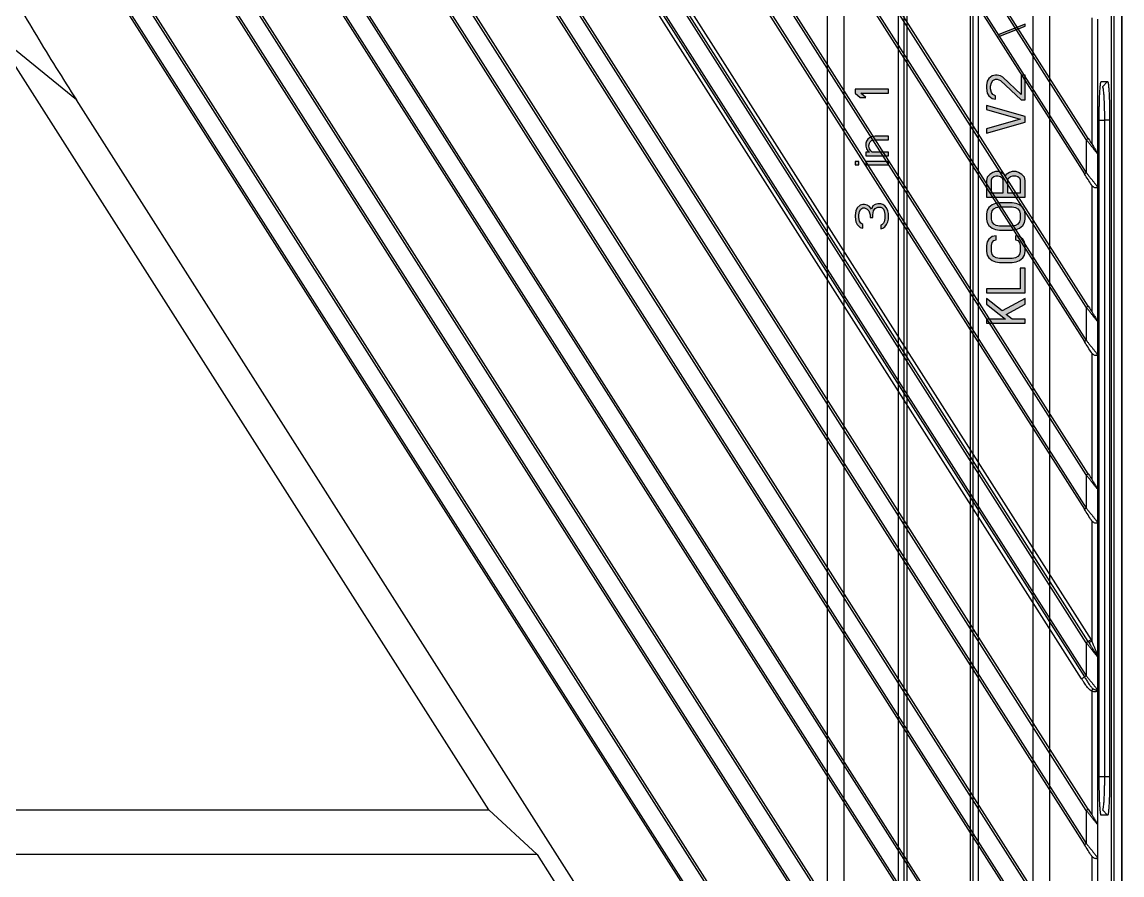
# Model space of a CAD drawing. Header units: millimetres. Extents: x 620 to 19791, y 2539 to 6969.
# Drawn here: x 17378 to 17477, y 4651 to 4727.7 of the extents above; entities that cross this region are included whole.
import ezdxf

# ---------------------------------------------------------------- set-up
doc = ezdxf.new("R2010")
doc.units = ezdxf.units.MM
doc.layers.add('02___PRT_ALL_AXES', color=7, linetype='Continuous')

# ---------------------------------------------------------------- blocks, each defined once
blk = doc.blocks.new('tugj')
at = {"color": 7, "linetype": 'Continuous', "lineweight": 25}
for p, q in [((12649.824, 5132.585), (12752.333, 4971.678)), ((12657.168, 5133.159), (12752.334, 4983.776)), ((12752.333, 4986.753), (12659.063, 5133.16)), ((12666.768, 5133.161), (12752.333, 4998.851)), ((12752.333, 5001.829), (12668.666, 5133.161)), ((12676.373, 5133.161), (12752.333, 5013.926)), ((12752.333, 5016.904), (12678.27, 5133.161)), ((12685.977, 5133.161), (12752.333, 5029.002)), ((12752.333, 5031.98), (12687.874, 5133.161)), ((12695.581, 5133.161), (12752.333, 5044.077)), ((12752.333, 5047.055), (12697.478, 5133.161)), ((12705.185, 5133.161), (12752.333, 5059.152)), ((12752.333, 5062.13), (12707.082, 5133.161)), ((12752.333, 4968.7), (12648.169, 5132.206)), ((12657.692, 5131.96), (12752.165, 4983.668)), ((12752.502, 4986.861), (12660.063, 5131.961)), ((12667.296, 5131.961), (12752.165, 4998.743)), ((12752.502, 5001.936), (12669.667, 5131.961)), ((12676.9, 5131.961), (12752.165, 5013.819)), ((12752.502, 5017.012), (12679.271, 5131.961)), ((12686.504, 5131.961), (12752.165, 5028.894)), ((12752.502, 5032.087), (12688.875, 5131.961)), ((12696.108, 5131.961), (12752.165, 5043.97)), ((12752.502, 5047.162), (12698.479, 5131.961)), ((12705.712, 5131.961), (12752.165, 5059.045)), ((12752.502, 5062.238), (12708.083, 5131.961)), ((12648.843, 5130.775), (12752.165, 4968.593)), ((12752.502, 4971.785), (12650.88, 5131.3)), ((12751.911, 5013.658), (12677.691, 5130.161)), ((12680.774, 5130.161), (12752.755, 5017.173)), ((12752.333, 4956.603), (12642.775, 5128.574)), ((12752.333, 4953.625), (12641.169, 5128.118)), ((12752.502, 4956.71), (12643.411, 5127.949)), ((12641.95, 5126.52), (12752.165, 4953.517)), ((12752.333, 4941.527), (12637.58, 5121.653)), ((12752.502, 4941.635), (12638.946, 5119.882)), ((12752.333, 4938.549), (12637.236, 5119.216)), ((12638.646, 5116.63), (12752.165, 4938.442)), ((12754.593, 4868.257), (12754.593, 5107.475)), ((12754.818, 5107.475), (12754.818, 4868.257)), ((12755.543, 5107.475), (12755.543, 4868.256)), ((12752.834, 5073.079), (12752.834, 5061.717)), ((12753.333, 5072.972), (12753.333, 5060.876)), ((12698.598, 5001.866), (12654.112, 5071.695)), ((12661.491, 5065.695), (12654.112, 5071.695)), ((12753.674, 5067.34), (12754.25, 5067.34)), ((12753.777, 5066.866), (12754.25, 5067.34)), ((12752.834, 4922.316), (12661.491, 5065.695)), ((12753.492, 5004.866), (12753.492, 5063.865)), ((12754.432, 5063.865), (12753.959, 5063.866)), ((12753.959, 5063.866), (12753.959, 5004.865)), ((12754.432, 5063.865), (12754.432, 5004.866)), ((12752.333, 5062.13), (12752.333, 5059.152)), ((12753.333, 5060.876), (12753.333, 5057.897)), ((12752.834, 5058.003), (12752.834, 5046.641)), ((12753.333, 5057.897), (12753.333, 5045.8)), ((12752.333, 5047.055), (12752.333, 5044.077)), ((12753.333, 5045.8), (12753.333, 5042.821)), ((12752.834, 5042.928), (12752.834, 5031.566)), ((12753.333, 5042.821), (12753.333, 5030.725)), ((12752.333, 5031.98), (12752.333, 5029.002)), ((12753.333, 5030.725), (12753.333, 5027.746)), ((12752.834, 5027.853), (12752.834, 5017.049)), ((12753.333, 5027.746), (12753.333, 5015.648)), ((12752.333, 5016.904), (12752.333, 5013.926)), ((12752.755, 5017.173), (12752.834, 5017.049)), ((12753.333, 5015.648), (12753.333, 5012.672)), ((12753.333, 5012.672), (12753.333, 5000.574)), ((12752.834, 5012.564), (12752.834, 5001.415)), ((12753.959, 5004.865), (12754.433, 5004.866)), ((12644.649, 5001.866), (12698.598, 5001.866)), ((12698.598, 5001.866), (12702.925, 4997.866)), ((12752.333, 5001.829), (12752.333, 4998.851)), ((12754.25, 5001.391), (12753.777, 5001.866)), ((12754.25, 5001.391), (12753.674, 5001.391)), ((12753.333, 5000.574), (12753.333, 4997.595)), ((12702.925, 4997.866), (12645.419, 4997.866)), ((12702.925, 4997.866), (12715.666, 4977.866)), ((12752.834, 4997.702), (12752.834, 4986.34)), ((12753.333, 4997.595), (12753.333, 4985.499))]:
    blk.add_line(p, q, dxfattribs=at)
at = {"color": 8, "linetype": 'Continuous', "lineweight": 25}
for p, q in [((12753.492, 5063.866), (12753.959, 5063.866)), ((12753.492, 5004.865), (12753.959, 5004.865))]:
    blk.add_line(p, q, dxfattribs=at)
at = {"color": 7, "linetype": 'Continuous', "lineweight": 25, "flags": 128}
for points in [[(12752.165, 5059.045), (12752.168, 5059.047), (12752.177, 5059.053), (12752.193, 5059.063), (12752.214, 5059.077), (12752.239, 5059.093), (12752.269, 5059.111), (12752.3, 5059.132), (12752.333, 5059.152)], [(12752.165, 5043.97), (12752.168, 5043.972), (12752.177, 5043.978), (12752.193, 5043.988), (12752.214, 5044.001), (12752.239, 5044.017), (12752.269, 5044.036), (12752.3, 5044.056), (12752.333, 5044.077)], [(12752.502, 5032.087), (12752.499, 5032.085), (12752.489, 5032.079), (12752.473, 5032.069), (12752.452, 5032.056), (12752.427, 5032.039), (12752.398, 5032.021), (12752.366, 5032.001), (12752.333, 5031.98)], [(12752.755, 5017.173), (12752.706, 5017.141), (12752.658, 5017.111), (12752.614, 5017.083), (12752.576, 5017.059), (12752.545, 5017.039), (12752.521, 5017.024), (12752.507, 5017.015), (12752.502, 5017.012)], [(12752.165, 4998.743), (12752.168, 4998.746), (12752.177, 4998.752), (12752.193, 4998.762), (12752.214, 4998.775), (12752.239, 4998.791), (12752.269, 4998.81), (12752.3, 4998.83), (12752.333, 4998.851)]]:
    blk.add_lwpolyline(points, dxfattribs=at)
at = {"color": 7, "linetype": 'Continuous', "lineweight": 25}
for points, knots in [([(12640.887, 5113.112), (12640.897, 5112.935), (12640.915, 5112.578), (12640.956, 5112.041), (12641.005, 5111.498), (12641.064, 5110.951), (12641.132, 5110.398), (12641.256, 5109.508), (12641.468, 5108.259), (12641.9, 5106.189), (12642.575, 5103.574), (12643.531, 5100.526), (12644.634, 5097.461), (12645.82, 5094.497), (12647.124, 5091.514), (12648.931, 5087.656), (12651.408, 5082.779), (12654.024, 5078.045), (12656.231, 5074.247), (12657.903, 5071.452), (12659.659, 5068.59), (12660.875, 5066.669), (12661.491, 5065.695)], [0, 0, 0, 0, 0.010214, 0.020538, 0.030977, 0.041532, 0.052206, 0.063002, 0.093188, 0.125078, 0.184557, 0.248396, 0.308695, 0.371827, 0.431927, 0.495911, 0.616733, 0.746415, 0.806904, 0.869326, 0.933688, 1, 1, 1, 1]), ([(12753.492, 5063.865), (12753.492, 5063.929), (12753.492, 5064.058), (12753.493, 5064.249), (12753.494, 5064.439), (12753.496, 5064.626), (12753.499, 5064.812), (12753.502, 5064.996), (12753.509, 5065.334), (12753.521, 5065.802), (12753.544, 5066.339), (12753.573, 5066.778), (12753.599, 5067.045), (12753.622, 5067.199), (12753.639, 5067.28), (12753.656, 5067.33), (12753.668, 5067.337), (12753.674, 5067.34)], [0, 0, 0, 0, 0.035366, 0.070512, 0.105547, 0.140579, 0.17572, 0.211078, 0.246759, 0.374235, 0.500005, 0.625671, 0.753283, 0.815466, 0.876923, 0.938238, 1, 1, 1, 1]), ([(12754.25, 5067.34), (12754.254, 5067.339), (12754.26, 5067.337), (12754.27, 5067.32), (12754.28, 5067.294), (12754.29, 5067.257), (12754.3, 5067.209), (12754.31, 5067.15), (12754.327, 5067.023), (12754.352, 5066.778), (12754.38, 5066.339), (12754.403, 5065.803), (12754.417, 5065.291), (12754.425, 5064.861), (12754.429, 5064.534), (12754.432, 5064.202), (12754.432, 5063.978), (12754.432, 5063.865)], [0, 0, 0, 0, 0.035362, 0.070505, 0.105537, 0.140568, 0.175708, 0.211064, 0.246745, 0.37424, 0.499992, 0.625685, 0.753244, 0.815371, 0.876816, 0.938163, 1, 1, 1, 1]), ([(12753.777, 5066.866), (12753.78, 5066.864), (12753.787, 5066.862), (12753.798, 5066.847), (12753.807, 5066.826), (12753.815, 5066.8), (12753.823, 5066.772), (12753.829, 5066.744), (12753.835, 5066.716), (12753.839, 5066.69), (12753.843, 5066.668), (12753.846, 5066.65), (12753.857, 5066.574), (12753.877, 5066.402), (12753.904, 5066.047), (12753.928, 5065.587), (12753.944, 5065.133), (12753.953, 5064.762), (12753.957, 5064.477), (12753.959, 5064.176), (12753.959, 5063.97), (12753.959, 5063.866)], [0, 0, 0, 0, 0.0384506, 0.0737852, 0.1060037, 0.1351058, 0.1610914, 0.1839604, 0.2037126, 0.2203479, 0.2338662, 0.2442674, 0.2515514, 0.3625572, 0.4793644, 0.6181588, 0.7460029, 0.8065516, 0.8690654, 0.9335472, 1, 1, 1, 1]), ([(12752.333, 5062.13), (12752.373, 5062.156), (12752.42, 5062.185), (12752.485, 5062.227), (12752.502, 5062.238), (12752.502, 5062.238)], [0, 0, 0, 0, 0.5, 0.5, 1, 1, 1, 1]), ([(12753.333, 5060.876), (12753.331, 5060.877), (12753.329, 5060.878), (12753.32, 5060.889), (12753.304, 5060.91), (12753.277, 5060.948), (12753.219, 5061.023), (12753.124, 5061.137), (12752.991, 5061.306), (12752.835, 5061.5), (12752.667, 5061.709), (12752.496, 5061.923), (12752.388, 5062.06), (12752.333, 5062.13)], [0, 0, 0, 0, 0.032205, 0.064879, 0.098325, 0.153821, 0.217622, 0.343078, 0.459057, 0.592508, 0.743852, 0.867922, 1, 1, 1, 1]), ([(12752.502, 5062.238), (12752.642, 5062.017), (12752.783, 5061.796), (12752.982, 5061.484), (12753.047, 5061.383), (12753.164, 5061.198), (12753.218, 5061.114), (12753.255, 5061.055)], [0, 0, 0, 0, 0.5, 0.5, 0.75, 0.75, 1, 1, 1, 1]), ([(12753.255, 5061.055), (12753.266, 5061.038), (12753.288, 5061.002), (12753.309, 5060.964), (12753.32, 5060.935), (12753.327, 5060.912), (12753.331, 5060.891), (12753.332, 5060.88), (12753.333, 5060.876)], [0, 0, 0, 0, 0.272195, 0.541525, 0.675243, 0.788116, 0.917487, 1, 1, 1, 1]), ([(12752.333, 5059.152), (12752.36, 5059.118), (12752.412, 5059.051), (12752.491, 5058.952), (12752.567, 5058.857), (12752.686, 5058.708), (12752.836, 5058.521), (12752.981, 5058.342), (12753.072, 5058.226), (12753.13, 5058.149), (12753.185, 5058.08), (12753.243, 5058.012), (12753.29, 5057.952), (12753.317, 5057.911), (12753.329, 5057.892), (12753.332, 5057.895), (12753.333, 5057.897)], [0, 0, 0, 0, 0.063732, 0.125592, 0.185586, 0.243721, 0.410364, 0.550813, 0.614308, 0.665676, 0.725736, 0.787625, 0.868188, 0.934324, 0.969973, 1, 1, 1, 1]), ([(12752.789, 5058.065), (12752.7, 5058.205), (12752.596, 5058.368), (12752.384, 5058.701), (12752.274, 5058.873), (12752.165, 5059.045)], [0, 0, 0, 0, 0.5, 0.5, 1, 1, 1, 1]), ([(12752.834, 5058.003), (12752.826, 5058.013), (12752.81, 5058.033), (12752.796, 5058.054), (12752.789, 5058.065)], [0, 0, 0, 0, 0.488961, 1, 1, 1, 1]), ([(12752.834, 5058.003), (12752.847, 5057.989), (12752.873, 5057.96), (12752.917, 5057.923), (12752.985, 5057.877), (12753.077, 5057.835), (12753.172, 5057.816), (12753.239, 5057.814), (12753.287, 5057.825), (12753.317, 5057.851), (12753.33, 5057.877), (12753.332, 5057.891), (12753.333, 5057.897)], [0, 0, 0, 0, 0.071456, 0.142488, 0.212279, 0.375092, 0.529614, 0.64079, 0.748352, 0.868276, 0.941576, 1, 1, 1, 1]), ([(12752.333, 5047.055), (12752.373, 5047.08), (12752.42, 5047.11), (12752.485, 5047.152), (12752.502, 5047.162), (12752.502, 5047.162)], [0, 0, 0, 0, 0.5, 0.5, 1, 1, 1, 1]), ([(12753.333, 5045.8), (12753.331, 5045.801), (12753.329, 5045.803), (12753.32, 5045.814), (12753.304, 5045.835), (12753.277, 5045.872), (12753.219, 5045.948), (12753.124, 5046.062), (12752.991, 5046.23), (12752.835, 5046.424), (12752.667, 5046.633), (12752.496, 5046.847), (12752.388, 5046.984), (12752.333, 5047.055)], [0, 0, 0, 0, 0.032205, 0.064879, 0.098325, 0.153821, 0.217622, 0.343078, 0.459057, 0.592508, 0.743852, 0.867922, 1, 1, 1, 1]), ([(12752.502, 5047.162), (12752.642, 5046.942), (12752.783, 5046.721), (12752.982, 5046.408), (12753.047, 5046.307), (12753.164, 5046.123), (12753.218, 5046.038), (12753.255, 5045.98)], [0, 0, 0, 0, 0.5, 0.5, 0.75, 0.75, 1, 1, 1, 1]), ([(12753.255, 5045.98), (12753.266, 5045.962), (12753.288, 5045.927), (12753.309, 5045.888), (12753.32, 5045.859), (12753.327, 5045.836), (12753.331, 5045.816), (12753.332, 5045.805), (12753.333, 5045.8)], [0, 0, 0, 0, 0.272195, 0.541525, 0.675243, 0.788116, 0.917487, 1, 1, 1, 1]), ([(12752.789, 5042.989), (12752.7, 5043.129), (12752.596, 5043.292), (12752.384, 5043.625), (12752.274, 5043.798), (12752.165, 5043.97)], [0, 0, 0, 0, 0.5, 0.5, 1, 1, 1, 1]), ([(12752.333, 5044.077), (12752.36, 5044.043), (12752.412, 5043.976), (12752.491, 5043.877), (12752.567, 5043.782), (12752.686, 5043.633), (12752.836, 5043.446), (12752.981, 5043.267), (12753.072, 5043.151), (12753.13, 5043.074), (12753.185, 5043.004), (12753.243, 5042.937), (12753.29, 5042.877), (12753.317, 5042.835), (12753.329, 5042.817), (12753.332, 5042.82), (12753.333, 5042.821)], [0, 0, 0, 0, 0.063732, 0.125592, 0.185586, 0.243721, 0.410364, 0.550814, 0.614308, 0.665676, 0.725736, 0.787625, 0.868189, 0.934324, 0.969972, 1, 1, 1, 1]), ([(12752.834, 5042.928), (12752.826, 5042.938), (12752.81, 5042.957), (12752.796, 5042.979), (12752.789, 5042.989)], [0, 0, 0, 0, 0.488961, 1, 1, 1, 1]), ([(12752.834, 5042.928), (12752.847, 5042.914), (12752.873, 5042.885), (12752.917, 5042.848), (12752.985, 5042.802), (12753.077, 5042.76), (12753.172, 5042.741), (12753.239, 5042.739), (12753.287, 5042.75), (12753.317, 5042.776), (12753.33, 5042.801), (12753.332, 5042.815), (12753.333, 5042.821)], [0, 0, 0, 0, 0.071456, 0.142487, 0.212278, 0.375099, 0.529613, 0.640789, 0.74835, 0.868275, 0.941576, 1, 1, 1, 1]), ([(12753.333, 5030.725), (12753.331, 5030.726), (12753.329, 5030.728), (12753.32, 5030.739), (12753.304, 5030.759), (12753.277, 5030.797), (12753.219, 5030.872), (12753.124, 5030.986), (12752.991, 5031.155), (12752.835, 5031.349), (12752.667, 5031.558), (12752.496, 5031.772), (12752.388, 5031.909), (12752.333, 5031.98)], [0, 0, 0, 0, 0.032206, 0.06488, 0.098326, 0.153822, 0.217623, 0.343079, 0.459058, 0.592509, 0.743852, 0.867922, 1, 1, 1, 1]), ([(12752.502, 5032.087), (12752.642, 5031.867), (12752.783, 5031.645), (12752.982, 5031.333), (12753.047, 5031.232), (12753.164, 5031.047), (12753.218, 5030.963), (12753.255, 5030.905)], [0, 0, 0, 0, 0.5, 0.5, 0.75, 0.75, 1, 1, 1, 1]), ([(12753.255, 5030.905), (12753.266, 5030.887), (12753.288, 5030.852), (12753.309, 5030.813), (12753.32, 5030.784), (12753.327, 5030.761), (12753.331, 5030.74), (12753.332, 5030.729), (12753.333, 5030.725)], [0, 0, 0, 0, 0.272193, 0.541519, 0.675238, 0.788111, 0.917485, 1, 1, 1, 1]), ([(12752.165, 5028.894), (12752.165, 5028.894), (12752.174, 5028.901), (12752.233, 5028.938), (12752.284, 5028.97), (12752.333, 5029.002)], [0, 0, 0, 0, 0.5, 0.5, 1, 1, 1, 1]), ([(12752.789, 5027.914), (12752.7, 5028.054), (12752.596, 5028.217), (12752.384, 5028.55), (12752.274, 5028.722), (12752.165, 5028.894)], [0, 0, 0, 0, 0.5, 0.5, 1, 1, 1, 1]), ([(12752.333, 5029.002), (12752.36, 5028.968), (12752.412, 5028.9), (12752.491, 5028.802), (12752.567, 5028.707), (12752.686, 5028.558), (12752.836, 5028.37), (12752.981, 5028.191), (12753.072, 5028.075), (12753.13, 5027.998), (12753.185, 5027.929), (12753.243, 5027.861), (12753.29, 5027.801), (12753.317, 5027.76), (12753.329, 5027.741), (12753.332, 5027.744), (12753.333, 5027.746)], [0, 0, 0, 0, 0.063735, 0.125597, 0.185593, 0.243727, 0.410365, 0.55081, 0.614305, 0.665673, 0.725736, 0.787628, 0.868193, 0.934331, 0.969978, 1, 1, 1, 1]), ([(12752.834, 5027.853), (12752.826, 5027.862), (12752.81, 5027.882), (12752.796, 5027.903), (12752.789, 5027.914)], [0, 0, 0, 0, 0.488961, 1, 1, 1, 1]), ([(12752.834, 5027.853), (12752.847, 5027.838), (12752.873, 5027.809), (12752.917, 5027.772), (12752.985, 5027.726), (12753.077, 5027.684), (12753.172, 5027.665), (12753.239, 5027.663), (12753.287, 5027.675), (12753.317, 5027.701), (12753.33, 5027.726), (12753.332, 5027.74), (12753.333, 5027.746)], [0, 0, 0, 0, 0.071457, 0.142489, 0.212281, 0.375086, 0.529612, 0.640781, 0.748336, 0.868257, 0.941565, 1, 1, 1, 1]), ([(12752.502, 5017.012), (12752.502, 5017.012), (12752.485, 5017.001), (12752.42, 5016.959), (12752.373, 5016.93), (12752.333, 5016.904)], [0, 0, 0, 0, 0.5, 0.5, 1, 1, 1, 1]), ([(12753.333, 5015.648), (12753.331, 5015.649), (12753.329, 5015.651), (12753.32, 5015.662), (12753.304, 5015.683), (12753.277, 5015.721), (12753.219, 5015.796), (12753.125, 5015.91), (12752.991, 5016.079), (12752.835, 5016.273), (12752.667, 5016.482), (12752.496, 5016.696), (12752.388, 5016.833), (12752.333, 5016.904)], [0, 0, 0, 0, 0.032116, 0.064741, 0.098176, 0.153652, 0.217399, 0.342757, 0.458734, 0.592349, 0.74381, 0.867924, 1, 1, 1, 1]), ([(12752.834, 5017.049), (12752.774, 5017.011), (12752.705, 5016.967), (12752.606, 5016.904), (12752.581, 5016.888), (12752.581, 5016.888)], [0, 0, 0, 0, 0.5, 0.5, 1, 1, 1, 1]), ([(12753.333, 5015.648), (12753.332, 5015.65), (12753.332, 5015.657), (12753.331, 5015.664), (12753.327, 5015.678), (12753.32, 5015.696), (12753.309, 5015.721), (12753.289, 5015.759), (12753.259, 5015.809), (12753.213, 5015.886), (12753.16, 5015.974), (12753.101, 5016.067), (12753.043, 5016.159), (12752.988, 5016.247), (12752.935, 5016.331), (12752.883, 5016.412), (12752.827, 5016.501), (12752.766, 5016.596), (12752.706, 5016.69), (12752.645, 5016.786), (12752.605, 5016.85), (12752.581, 5016.888)], [0, 0, 0, 0, 0.006529, 0.019745, 0.0396, 0.065826, 0.101146, 0.135872, 0.206202, 0.271006, 0.345212, 0.423858, 0.492261, 0.554276, 0.616103, 0.673213, 0.727792, 0.802853, 0.870516, 0.922125, 1, 1, 1, 1]), ([(12752.593, 5016.908), (12752.601, 5016.884), (12752.617, 5016.836), (12752.643, 5016.791), (12752.656, 5016.769)], [0, 0, 0, 0, 0.502346, 1, 1, 1, 1]), ([(12752.834, 5017.049), (12752.857, 5016.992), (12752.9, 5016.884), (12752.96, 5016.732), (12753.012, 5016.601), (12753.055, 5016.49), (12753.11, 5016.35), (12753.174, 5016.187), (12753.236, 5016.02), (12753.281, 5015.892), (12753.305, 5015.813), (12753.319, 5015.757), (12753.325, 5015.729), (12753.328, 5015.707), (12753.33, 5015.688), (12753.332, 5015.668), (12753.332, 5015.655), (12753.333, 5015.648)], [0, 0, 0, 0, 0.11566, 0.217894, 0.306705, 0.382099, 0.444089, 0.594058, 0.721638, 0.802603, 0.880645, 0.91307, 0.942023, 0.95527, 0.969925, 0.984071, 1, 1, 1, 1]), ([(12752.165, 5013.819), (12752.165, 5013.819), (12752.137, 5013.801), (12752.044, 5013.742), (12751.978, 5013.7), (12751.911, 5013.658)], [0, 0, 0, 0, 0.5, 0.5, 1, 1, 1, 1]), ([(12752.834, 5012.564), (12752.815, 5012.572), (12752.775, 5012.589), (12752.718, 5012.622), (12752.661, 5012.662), (12752.584, 5012.725), (12752.49, 5012.82), (12752.383, 5012.949), (12752.273, 5013.101), (12752.168, 5013.257), (12752.046, 5013.447), (12751.963, 5013.576), (12751.911, 5013.658)], [0, 0, 0, 0, 0.043006, 0.088407, 0.136592, 0.187887, 0.292095, 0.413704, 0.532988, 0.681896, 0.800477, 1, 1, 1, 1]), ([(12752.165, 5013.819), (12752.165, 5013.819), (12752.174, 5013.825), (12752.233, 5013.863), (12752.284, 5013.895), (12752.333, 5013.926)], [0, 0, 0, 0, 0.5, 0.5, 1, 1, 1, 1]), ([(12752.165, 5013.819), (12752.196, 5013.769), (12752.259, 5013.671), (12752.353, 5013.524), (12752.446, 5013.379), (12752.543, 5013.23), (12752.641, 5013.087), (12752.737, 5012.958), (12752.825, 5012.853), (12752.888, 5012.802), (12752.917, 5012.779)], [0, 0, 0, 0, 0.1344025, 0.2682682, 0.4012917, 0.5317391, 0.6788966, 0.8054533, 0.9122332, 1, 1, 1, 1]), ([(12752.333, 5013.926), (12752.36, 5013.892), (12752.413, 5013.824), (12752.491, 5013.725), (12752.567, 5013.63), (12752.686, 5013.482), (12752.836, 5013.295), (12752.98, 5013.117), (12753.071, 5013.001), (12753.13, 5012.923), (12753.185, 5012.854), (12753.243, 5012.786), (12753.291, 5012.726), (12753.317, 5012.685), (12753.329, 5012.667), (12753.332, 5012.671), (12753.333, 5012.672)], [0, 0, 0, 0, 0.064046, 0.126148, 0.186314, 0.244548, 0.410347, 0.550262, 0.613912, 0.665267, 0.725902, 0.788297, 0.869221, 0.935531, 0.970715, 1, 1, 1, 1]), ([(12752.834, 5012.564), (12752.849, 5012.603), (12752.865, 5012.645), (12752.894, 5012.72), (12752.907, 5012.754), (12752.917, 5012.779)], [0, 0, 0, 0, 0.5, 0.5, 1, 1, 1, 1]), ([(12753.333, 5012.672), (12753.332, 5012.665), (12753.331, 5012.651), (12753.329, 5012.627), (12753.325, 5012.606), (12753.317, 5012.587), (12753.305, 5012.562), (12753.286, 5012.54), (12753.254, 5012.512), (12753.19, 5012.484), (12753.079, 5012.477), (12752.954, 5012.502), (12752.874, 5012.543), (12752.834, 5012.564)], [0, 0, 0, 0, 0.035927, 0.071734, 0.107039, 0.145097, 0.232603, 0.282494, 0.336141, 0.511059, 0.674257, 0.834237, 1, 1, 1, 1]), ([(12752.917, 5012.779), (12752.938, 5012.766), (12752.984, 5012.735), (12753.062, 5012.697), (12753.149, 5012.663), (12753.22, 5012.644), (12753.27, 5012.637), (12753.3, 5012.638), (12753.319, 5012.644), (12753.328, 5012.653), (12753.332, 5012.662), (12753.332, 5012.67), (12753.333, 5012.672)], [0, 0, 0, 0, 0.0991092, 0.2213116, 0.3671621, 0.5388047, 0.6495463, 0.7568446, 0.8482113, 0.9276011, 0.9776808, 1, 1, 1, 1]), ([(12753.674, 5001.391), (12753.671, 5001.392), (12753.664, 5001.394), (12753.654, 5001.411), (12753.644, 5001.437), (12753.634, 5001.475), (12753.624, 5001.522), (12753.615, 5001.581), (12753.597, 5001.708), (12753.573, 5001.953), (12753.544, 5002.392), (12753.521, 5002.928), (12753.507, 5003.44), (12753.499, 5003.87), (12753.495, 5004.197), (12753.492, 5004.53), (12753.492, 5004.754), (12753.492, 5004.866)], [0, 0, 0, 0, 0.035358, 0.070498, 0.105528, 0.140558, 0.175698, 0.211056, 0.24674, 0.374246, 0.500012, 0.625689, 0.753275, 0.815428, 0.876876, 0.938204, 1, 1, 1, 1]), ([(12753.959, 5004.865), (12753.959, 5004.805), (12753.959, 5004.686), (12753.958, 5004.509), (12753.957, 5004.336), (12753.956, 5004.168), (12753.953, 5004.006), (12753.95, 5003.849), (12753.943, 5003.559), (12753.928, 5003.139), (12753.903, 5002.677), (12753.876, 5002.322), (12753.855, 5002.137), (12753.838, 5002.031), (12753.824, 5001.959), (12753.802, 5001.884), (12753.786, 5001.872), (12753.777, 5001.866)], [0, 0, 0, 0, 0.038339, 0.076021, 0.113044, 0.14941, 0.185119, 0.220172, 0.254569, 0.383248, 0.522926, 0.640263, 0.751546, 0.778437, 0.828823, 0.902685, 1, 1, 1, 1]), ([(12754.432, 5004.866), (12754.432, 5004.801), (12754.432, 5004.673), (12754.431, 5004.482), (12754.43, 5004.292), (12754.428, 5004.104), (12754.426, 5003.918), (12754.422, 5003.734), (12754.416, 5003.397), (12754.403, 5002.928), (12754.38, 5002.392), (12754.352, 5001.953), (12754.325, 5001.686), (12754.302, 5001.533), (12754.285, 5001.451), (12754.268, 5001.401), (12754.256, 5001.394), (12754.25, 5001.391)], [0, 0, 0, 0, 0.035388, 0.070548, 0.10559, 0.140623, 0.175758, 0.211102, 0.246762, 0.374198, 0.499979, 0.625634, 0.753213, 0.8154, 0.87687, 0.938207, 1, 1, 1, 1]), ([(12752.333, 5001.829), (12752.373, 5001.854), (12752.42, 5001.884), (12752.485, 5001.926), (12752.502, 5001.936), (12752.502, 5001.936)], [0, 0, 0, 0, 0.5, 0.5, 1, 1, 1, 1]), ([(12753.333, 5000.574), (12753.331, 5000.575), (12753.329, 5000.577), (12753.32, 5000.588), (12753.304, 5000.608), (12753.277, 5000.646), (12753.219, 5000.721), (12753.124, 5000.836), (12752.991, 5001.004), (12752.835, 5001.198), (12752.667, 5001.407), (12752.496, 5001.621), (12752.388, 5001.758), (12752.333, 5001.829)], [0, 0, 0, 0, 0.032191, 0.064844, 0.098261, 0.153741, 0.217548, 0.343039, 0.459028, 0.592472, 0.743815, 0.867899, 1, 1, 1, 1]), ([(12752.502, 5001.936), (12752.642, 5001.716), (12752.783, 5001.494), (12752.982, 5001.182), (12753.047, 5001.081), (12753.164, 5000.897), (12753.218, 5000.812), (12753.255, 5000.754)], [0, 0, 0, 0, 0.5, 0.5, 0.75, 0.75, 1, 1, 1, 1]), ([(12753.255, 5000.754), (12753.266, 5000.736), (12753.288, 5000.701), (12753.309, 5000.662), (12753.32, 5000.633), (12753.327, 5000.61), (12753.331, 5000.59), (12753.332, 5000.579), (12753.333, 5000.574)], [0, 0, 0, 0, 0.2724, 0.541947, 0.67582, 0.788695, 0.917893, 1, 1, 1, 1]), ([(12752.789, 4997.763), (12752.7, 4997.903), (12752.596, 4998.066), (12752.384, 4998.399), (12752.274, 4998.572), (12752.165, 4998.743)], [0, 0, 0, 0, 0.5, 0.5, 1, 1, 1, 1]), ([(12752.333, 4998.851), (12752.36, 4998.817), (12752.412, 4998.749), (12752.491, 4998.651), (12752.567, 4998.556), (12752.686, 4998.407), (12752.836, 4998.22), (12752.981, 4998.04), (12753.072, 4997.925), (12753.13, 4997.847), (12753.185, 4997.778), (12753.243, 4997.71), (12753.29, 4997.65), (12753.317, 4997.609), (12753.329, 4997.591), (12753.332, 4997.594), (12753.333, 4997.595)], [0, 0, 0, 0, 0.063732, 0.125593, 0.185588, 0.243722, 0.410367, 0.550817, 0.614312, 0.665681, 0.725741, 0.78763, 0.868193, 0.934331, 0.96998, 1, 1, 1, 1]), ([(12752.834, 4997.702), (12752.826, 4997.711), (12752.81, 4997.731), (12752.796, 4997.752), (12752.789, 4997.763)], [0, 0, 0, 0, 0.488961, 1, 1, 1, 1]), ([(12752.834, 4997.702), (12752.847, 4997.687), (12752.873, 4997.659), (12752.917, 4997.622), (12752.985, 4997.575), (12753.077, 4997.533), (12753.172, 4997.514), (12753.239, 4997.513), (12753.287, 4997.524), (12753.317, 4997.55), (12753.33, 4997.575), (12753.332, 4997.589), (12753.333, 4997.595)], [0, 0, 0, 0, 0.071456, 0.142488, 0.212282, 0.375119, 0.529622, 0.640802, 0.748363, 0.86828, 0.941579, 1, 1, 1, 1])]:
    blk.add_open_spline(points, degree=3, knots=knots, dxfattribs=at)
blk.add_open_spline([(12752.581, 5016.888), (12752.555, 5016.929), (12752.528, 5016.97), (12752.502, 5017.012)], degree=3, dxfattribs=at)
blk = doc.blocks.new('*U204')
blk.add_blockref('tugj', (-12530.543, -4991.113))
blk = doc.blocks.new('*U205')
at = {"color": 0, "linetype": 'ByBlock', "lineweight": -2, "transparency": 16777216}
blk.add_blockref('*U204', (0, 675), dxfattribs=at)
blk = doc.blocks.new('tgd')
at = {"color": 7, "linetype": 'Continuous', "lineweight": 25}
for p, q in [((18142.478, 4763.247), (18142.478, 5002.465)), ((18142.478, 5002.465), (18142.478, 4763.246))]:
    blk.add_line(p, q, dxfattribs=at)
blk = doc.blocks.new('*U206')
blk.add_blockref('tgd', (-18292.478, -4886.103))
blk = doc.blocks.new('*U207')
at = {"color": 0, "linetype": 'ByBlock', "lineweight": -2, "transparency": 16777216}
blk.add_blockref('*U206', (0, 675), dxfattribs=at)
blk = doc.blocks.new('ryfhgjmb')
at = {"lineweight": 5, "true_color": 0xf26722}
h = blk.add_hatch(color=30, dxfattribs=at)
h.dxf.hatch_style = 1
h.paths.add_polyline_path([(6917.003, 3339.74), (6916.753, 3339.867), (6916.315, 3339.931), (6916.19, 3339.931), (6915.753, 3339.867), (6915.503, 3339.74), (6915.253, 3339.484), (6915.19, 3339.229), (6915.503, 3339.229), (6915.628, 3339.421), (6915.815, 3339.548), (6916.128, 3339.612), (6916.378, 3339.612), (6916.69, 3339.548), (6916.878, 3339.421), (6917.003, 3339.229), (6917.003, 3339.101), (6916.878, 3338.846), (6916.753, 3338.718), (6916.378, 3338.591), (6916.128, 3338.591), (6916.128, 3338.335), (6916.378, 3338.335), (6916.753, 3338.272), (6916.94, 3338.144), (6917.065, 3337.889), (6917.065, 3337.633), (6917.003, 3337.506), (6916.878, 3337.378), (6916.753, 3337.314), (6916.44, 3337.25), (6916.065, 3337.25), (6915.753, 3337.314), (6915.628, 3337.378), (6915.503, 3337.506), (6915.44, 3337.633), (6915.128, 3337.633), (6915.19, 3337.442), (6915.315, 3337.25), (6915.503, 3337.123), (6915.753, 3336.995), (6916.003, 3336.931), (6916.503, 3336.931), (6916.753, 3336.995), (6917.003, 3337.123), (6917.19, 3337.25), (6917.315, 3337.442), (6917.378, 3337.633), (6917.378, 3337.889), (6917.315, 3338.144), (6917.19, 3338.335), (6916.878, 3338.463), (6917.128, 3338.655), (6917.253, 3338.846), (6917.315, 3339.101), (6917.315, 3339.229), (6917.253, 3339.484)])
h.paths.add_polyline_path([(6921.19, 3339.931), (6920.878, 3339.931), (6920.878, 3339.612), (6921.19, 3339.612)])
h.paths.add_polyline_path([(6921.19, 3338.974), (6920.878, 3338.974), (6920.878, 3336.931), (6921.19, 3336.931)])
h.paths.add_polyline_path([(6922.128, 3338.527), (6922.315, 3338.655), (6922.565, 3338.718), (6922.815, 3338.655), (6922.94, 3338.591), (6923.065, 3338.463), (6923.128, 3338.144), (6923.128, 3336.931), (6923.44, 3336.931), (6923.44, 3338.144), (6923.378, 3338.463), (6923.315, 3338.655), (6923.19, 3338.782), (6923.003, 3338.91), (6922.815, 3338.974), (6922.565, 3338.974), (6922.315, 3338.91), (6922.128, 3338.782), (6922.003, 3338.655), (6922.003, 3338.974), (6921.69, 3338.974), (6921.69, 3336.931), (6922.003, 3336.931), (6922.003, 3338.399)])
h.paths.add_polyline_path([(6927.69, 3339.931), (6927.315, 3339.931), (6926.94, 3339.484), (6926.94, 3338.974), (6927.315, 3339.421), (6927.315, 3336.931), (6927.69, 3336.931)])
h = blk.add_hatch(color=30, dxfattribs=at)
h.dxf.hatch_style = 1
h.paths.add_polyline_path([(6907.434, 3326.344), (6908.363, 3324.631), (6908.859, 3324.631), (6907.744, 3326.716), (6908.859, 3328.131), (6908.363, 3328.131), (6907, 3326.418), (6907, 3328.131), (6906.628, 3328.131), (6906.628, 3324.631), (6907, 3324.631), (6907, 3325.823)])
h.paths.add_polyline_path([(6909.727, 3328.131), (6909.355, 3328.131), (6909.355, 3324.631), (6911.586, 3324.631), (6911.586, 3325.078), (6909.727, 3325.078)])
h.paths.add_polyline_path([(6912.454, 3326.94), (6912.516, 3327.238), (6912.64, 3327.461), (6912.826, 3327.61), (6913.074, 3327.684), (6913.632, 3327.684), (6913.88, 3327.61), (6914.065, 3327.461), (6914.127, 3327.238), (6914.499, 3327.238), (6914.437, 3327.61), (6914.189, 3327.908), (6913.942, 3328.057), (6913.632, 3328.131), (6913.074, 3328.131), (6912.764, 3328.057), (6912.516, 3327.908), (6912.268, 3327.61), (6912.144, 3327.312), (6912.082, 3326.94), (6912.082, 3325.823), (6912.144, 3325.45), (6912.268, 3325.153), (6912.516, 3324.855), (6912.764, 3324.706), (6913.074, 3324.631), (6913.632, 3324.631), (6913.942, 3324.706), (6914.189, 3324.855), (6914.437, 3325.153), (6914.499, 3325.525), (6914.127, 3325.525), (6914.065, 3325.301), (6913.88, 3325.153), (6913.632, 3325.078), (6913.074, 3325.078), (6912.826, 3325.153), (6912.64, 3325.301), (6912.516, 3325.525), (6912.454, 3325.823)])
h.paths.add_polyline_path([(6917.474, 3326.94), (6917.412, 3327.312), (6917.288, 3327.61), (6917.04, 3327.908), (6916.793, 3328.057), (6916.483, 3328.131), (6915.987, 3328.131), (6915.677, 3328.057), (6915.429, 3327.908), (6915.181, 3327.61), (6915.057, 3327.312), (6914.995, 3326.94), (6914.995, 3325.823), (6915.057, 3325.45), (6915.181, 3325.153), (6915.429, 3324.855), (6915.677, 3324.706), (6915.987, 3324.631), (6916.483, 3324.631), (6916.793, 3324.706), (6917.04, 3324.855), (6917.288, 3325.153), (6917.412, 3325.45), (6917.474, 3325.823)])
h.paths.add_polyline_path([(6915.367, 3326.94), (6915.429, 3327.238), (6915.553, 3327.461), (6915.739, 3327.61), (6915.987, 3327.684), (6916.483, 3327.684), (6916.731, 3327.61), (6916.917, 3327.461), (6917.04, 3327.238), (6917.102, 3326.94), (6917.102, 3325.823), (6917.04, 3325.525), (6916.917, 3325.301), (6916.731, 3325.153), (6916.483, 3325.078), (6915.987, 3325.078), (6915.739, 3325.153), (6915.553, 3325.301), (6915.429, 3325.525), (6915.367, 3325.823)], flags=16)
h.paths.add_polyline_path([(6920.015, 3326.493), (6920.201, 3326.791), (6920.263, 3327.014), (6920.263, 3327.312), (6920.201, 3327.535), (6920.015, 3327.833), (6919.768, 3328.057), (6919.458, 3328.131), (6917.97, 3328.131), (6917.97, 3324.631), (6919.458, 3324.631), (6919.768, 3324.706), (6920.015, 3324.929), (6920.201, 3325.227), (6920.263, 3325.45), (6920.263, 3325.823), (6920.201, 3326.046), (6920.015, 3326.344), (6919.892, 3326.418)])
h.paths.add_polyline_path([(6918.342, 3326.642), (6918.342, 3327.684), (6919.52, 3327.684), (6919.706, 3327.61), (6919.83, 3327.461), (6919.892, 3327.238), (6919.892, 3327.089), (6919.83, 3326.865), (6919.706, 3326.716), (6919.52, 3326.642)], flags=16)
h.paths.add_polyline_path([(6918.342, 3326.195), (6919.52, 3326.195), (6919.706, 3326.121), (6919.83, 3325.972), (6919.892, 3325.748), (6919.892, 3325.525), (6919.83, 3325.301), (6919.706, 3325.153), (6919.52, 3325.078), (6918.342, 3325.078)], flags=16)
h.paths.add_polyline_path([(6926.213, 3328.131), (6925.842, 3328.131), (6924.974, 3325.078), (6924.106, 3328.131), (6923.734, 3328.131), (6924.726, 3324.631), (6925.222, 3324.631)])
h.paths.add_polyline_path([(6927.391, 3327.684), (6927.701, 3327.759), (6927.949, 3327.759), (6928.259, 3327.684), (6928.445, 3327.535), (6928.569, 3327.312), (6928.569, 3327.163), (6928.445, 3326.865), (6926.709, 3325.004), (6926.709, 3324.631), (6928.94, 3324.631), (6928.94, 3325.004), (6927.205, 3325.004), (6928.755, 3326.642), (6928.879, 3326.865), (6928.94, 3327.163), (6928.94, 3327.312), (6928.879, 3327.61), (6928.631, 3327.908), (6928.383, 3328.057), (6928.011, 3328.131), (6927.763, 3328.131), (6927.329, 3328.057), (6927.081, 3327.908), (6926.833, 3327.61), (6926.771, 3327.312), (6927.081, 3327.312), (6927.205, 3327.535)])
h.paths.add_polyline_path([(6932.597, 3327.014), (6932.411, 3327.014), (6933.341, 3324.631), (6933.527, 3324.631)])
h.paths.add_polyline_path([(6940.531, 3327.461), (6940.717, 3327.61), (6940.964, 3327.684), (6941.522, 3327.684), (6941.77, 3327.61), (6941.956, 3327.461), (6942.018, 3327.238), (6942.39, 3327.238), (6942.328, 3327.61), (6942.08, 3327.908), (6941.832, 3328.057), (6941.522, 3328.131), (6940.964, 3328.131), (6940.655, 3328.057), (6940.407, 3327.908), (6940.159, 3327.61), (6940.035, 3327.312), (6939.973, 3326.94), (6939.973, 3325.823), (6940.035, 3325.45), (6940.159, 3325.153), (6940.407, 3324.855), (6940.655, 3324.706), (6940.964, 3324.631), (6941.522, 3324.631), (6941.832, 3324.706), (6942.08, 3324.855), (6942.328, 3325.153), (6942.39, 3325.525), (6942.018, 3325.525), (6941.956, 3325.301), (6941.77, 3325.153), (6941.522, 3325.078), (6940.964, 3325.078), (6940.717, 3325.153), (6940.531, 3325.301), (6940.407, 3325.525), (6940.345, 3325.823), (6940.345, 3326.94), (6940.407, 3327.238)])
h.paths.add_polyline_path([(6939.477, 3328.131), (6939.105, 3328.131), (6939.105, 3326.716), (6937.37, 3326.716), (6937.37, 3328.131), (6936.998, 3328.131), (6936.998, 3324.631), (6937.37, 3324.631), (6937.37, 3326.27), (6939.105, 3326.27), (6939.105, 3324.631), (6939.477, 3324.631)])
h.paths.add_polyline_path([(6946.047, 3327.014), (6945.861, 3327.014), (6946.79, 3324.631), (6946.976, 3324.631)])
h.paths.add_polyline_path([(6953.732, 3328.131), (6953.36, 3328.131), (6953.36, 3324.631), (6955.592, 3324.631), (6955.592, 3325.078), (6953.732, 3325.078)])
h.paths.add_polyline_path([(6952.555, 3327.908), (6952.307, 3328.057), (6951.997, 3328.131), (6951.439, 3328.131), (6951.129, 3328.057), (6950.881, 3327.908), (6950.633, 3327.61), (6950.509, 3327.312), (6950.447, 3326.94), (6950.447, 3325.823), (6950.509, 3325.45), (6950.633, 3325.153), (6950.881, 3324.855), (6951.129, 3324.706), (6951.439, 3324.631), (6951.997, 3324.631), (6952.307, 3324.706), (6952.555, 3324.855), (6952.802, 3325.153), (6952.864, 3325.525), (6952.493, 3325.525), (6952.431, 3325.301), (6952.245, 3325.153), (6951.997, 3325.078), (6951.439, 3325.078), (6951.191, 3325.153), (6951.005, 3325.301), (6950.881, 3325.525), (6950.819, 3325.823), (6950.819, 3326.94), (6950.881, 3327.238), (6951.005, 3327.461), (6951.191, 3327.61), (6951.439, 3327.684), (6951.997, 3327.684), (6952.245, 3327.61), (6952.431, 3327.461), (6952.493, 3327.238), (6952.864, 3327.238), (6952.802, 3327.61)])
h.paths.add_polyline_path([(6963.897, 3327.908), (6963.649, 3328.057), (6963.215, 3328.131), (6963.091, 3328.131), (6962.657, 3328.057), (6962.409, 3327.908), (6962.161, 3327.61), (6962.099, 3327.312), (6962.409, 3327.312), (6962.533, 3327.535), (6962.719, 3327.684), (6963.029, 3327.759), (6963.277, 3327.759), (6963.587, 3327.684), (6963.773, 3327.535), (6963.897, 3327.312), (6963.897, 3327.163), (6963.773, 3326.865), (6963.649, 3326.716), (6963.277, 3326.567), (6963.029, 3326.567), (6963.029, 3326.27), (6963.277, 3326.27), (6963.649, 3326.195), (6963.835, 3326.046), (6963.959, 3325.748), (6963.959, 3325.45), (6963.897, 3325.301), (6963.773, 3325.153), (6963.649, 3325.078), (6963.339, 3325.004), (6962.967, 3325.004), (6962.657, 3325.078), (6962.533, 3325.153), (6962.409, 3325.301), (6962.347, 3325.45), (6962.037, 3325.45), (6962.099, 3325.227), (6962.223, 3325.004), (6962.409, 3324.855), (6962.657, 3324.706), (6962.905, 3324.631), (6963.401, 3324.631), (6963.649, 3324.706), (6963.897, 3324.855), (6964.083, 3325.004), (6964.207, 3325.227), (6964.269, 3325.45), (6964.269, 3325.748), (6964.207, 3326.046), (6964.083, 3326.27), (6963.773, 3326.418), (6964.021, 3326.642), (6964.145, 3326.865), (6964.207, 3327.163), (6964.207, 3327.312), (6964.145, 3327.61)])
h.paths.add_polyline_path([(6961.542, 3328.131), (6961.17, 3328.131), (6960.302, 3325.078), (6959.434, 3328.131), (6959.062, 3328.131), (6960.054, 3324.631), (6960.55, 3324.631)])
at = {"color": 30, "linetype": 'Continuous', "true_color": 0xf26722}
for p, q in [((6005.128, 3342.431), (7001.628, 3342.431)), ((6005.128, 3340.931), (7001.628, 3340.931)), ((6915.253, 3339.484), (6915.19, 3339.229)), ((6915.503, 3339.74), (6915.253, 3339.484)), ((6915.753, 3339.867), (6915.503, 3339.74)), ((6915.503, 3339.229), (6915.628, 3339.421)), ((6915.628, 3339.421), (6915.815, 3339.548)), ((6916.19, 3339.931), (6915.753, 3339.867)), ((6915.815, 3339.548), (6916.128, 3339.612)), ((6916.128, 3339.612), (6916.378, 3339.612)), ((6916.315, 3339.931), (6916.19, 3339.931)), ((6916.753, 3339.867), (6916.315, 3339.931)), ((6916.378, 3339.612), (6916.69, 3339.548)), ((6916.69, 3339.548), (6916.878, 3339.421)), ((6917.003, 3339.74), (6916.753, 3339.867)), ((6916.878, 3339.421), (6917.003, 3339.229)), ((6917.253, 3339.484), (6917.003, 3339.74)), ((6917.315, 3339.229), (6917.253, 3339.484)), ((6921.19, 3339.931), (6920.878, 3339.931)), ((6920.878, 3339.931), (6920.878, 3339.612)), ((6920.878, 3339.612), (6921.19, 3339.612)), ((6921.19, 3339.612), (6921.19, 3339.931)), ((6927.315, 3339.931), (6926.94, 3339.484)), ((6926.94, 3339.484), (6926.94, 3338.974)), ((6926.94, 3338.974), (6927.315, 3339.421)), ((6927.69, 3339.931), (6927.315, 3339.931)), ((6927.315, 3339.421), (6927.315, 3336.931)), ((6927.69, 3336.931), (6927.69, 3339.931)), ((6915.19, 3339.229), (6915.503, 3339.229)), ((6916.378, 3338.591), (6916.128, 3338.591)), ((6916.128, 3338.591), (6916.128, 3338.335)), ((6916.753, 3338.718), (6916.378, 3338.591)), ((6916.878, 3338.846), (6916.753, 3338.718)), ((6917.003, 3339.101), (6916.878, 3338.846)), ((6916.878, 3338.463), (6917.128, 3338.655)), ((6917.19, 3338.335), (6916.878, 3338.463)), ((6917.003, 3339.229), (6917.003, 3339.101)), ((6917.128, 3338.655), (6917.253, 3338.846)), ((6917.253, 3338.846), (6917.315, 3339.101)), ((6917.315, 3339.101), (6917.315, 3339.229)), ((6921.19, 3338.974), (6920.878, 3338.974)), ((6920.878, 3338.974), (6920.878, 3336.931)), ((6921.19, 3336.931), (6921.19, 3338.974)), ((6922.003, 3338.974), (6921.69, 3338.974)), ((6921.69, 3338.974), (6921.69, 3336.931)), ((6922.003, 3338.655), (6922.003, 3338.974)), ((6922.128, 3338.782), (6922.003, 3338.655)), ((6922.003, 3338.399), (6922.128, 3338.527)), ((6922.315, 3338.91), (6922.128, 3338.782)), ((6922.128, 3338.527), (6922.315, 3338.655)), ((6922.565, 3338.974), (6922.315, 3338.91)), ((6922.315, 3338.655), (6922.565, 3338.718)), ((6922.815, 3338.974), (6922.565, 3338.974)), ((6922.565, 3338.718), (6922.815, 3338.655)), ((6923.003, 3338.91), (6922.815, 3338.974)), ((6922.815, 3338.655), (6922.94, 3338.591)), ((6922.94, 3338.591), (6923.065, 3338.463)), ((6923.19, 3338.782), (6923.003, 3338.91)), ((6923.065, 3338.463), (6923.128, 3338.144)), ((6923.315, 3338.655), (6923.19, 3338.782)), ((6923.378, 3338.463), (6923.315, 3338.655)), ((6923.44, 3338.144), (6923.378, 3338.463)), ((6915.44, 3337.633), (6915.128, 3337.633)), ((6915.128, 3337.633), (6915.19, 3337.442)), ((6915.19, 3337.442), (6915.315, 3337.25)), ((6915.503, 3337.506), (6915.44, 3337.633)), ((6915.628, 3337.378), (6915.503, 3337.506)), ((6916.128, 3338.335), (6916.378, 3338.335)), ((6916.378, 3338.335), (6916.753, 3338.272)), ((6916.753, 3338.272), (6916.94, 3338.144)), ((6917.003, 3337.506), (6916.878, 3337.378)), ((6916.94, 3338.144), (6917.065, 3337.889)), ((6917.065, 3337.633), (6917.003, 3337.506)), ((6917.065, 3337.889), (6917.065, 3337.633)), ((6917.315, 3338.144), (6917.19, 3338.335)), ((6917.19, 3337.25), (6917.315, 3337.442)), ((6917.378, 3337.889), (6917.315, 3338.144)), ((6917.315, 3337.442), (6917.378, 3337.633)), ((6917.378, 3337.633), (6917.378, 3337.889)), ((6922.003, 3336.931), (6922.003, 3338.399)), ((6923.128, 3338.144), (6923.128, 3336.931)), ((6923.44, 3336.931), (6923.44, 3338.144)), ((6915.315, 3337.25), (6915.503, 3337.123)), ((6915.503, 3337.123), (6915.753, 3336.995)), ((6915.753, 3337.314), (6915.628, 3337.378)), ((6916.065, 3337.25), (6915.753, 3337.314)), ((6915.753, 3336.995), (6916.003, 3336.931)), ((6916.003, 3336.931), (6916.503, 3336.931)), ((6916.44, 3337.25), (6916.065, 3337.25)), ((6916.753, 3337.314), (6916.44, 3337.25)), ((6916.503, 3336.931), (6916.753, 3336.995)), ((6916.878, 3337.378), (6916.753, 3337.314)), ((6916.753, 3336.995), (6917.003, 3337.123)), ((6917.003, 3337.123), (6917.19, 3337.25)), ((6920.878, 3336.931), (6921.19, 3336.931)), ((6921.69, 3336.931), (6922.003, 3336.931)), ((6923.128, 3336.931), (6923.44, 3336.931)), ((6927.315, 3336.931), (6927.69, 3336.931)), ((6058.086, 3336.031), (6969.27, 3336.031)), ((6058.471, 3335.531), (6968.885, 3335.531)), ((6058.086, 3328.831), (6969.27, 3328.831)), ((6058.471, 3329.331), (6968.885, 3329.331)), ((6907, 3328.131), (6906.628, 3328.131)), ((6906.628, 3328.131), (6906.628, 3324.631)), ((6908.363, 3328.131), (6907, 3326.418)), ((6907, 3326.418), (6907, 3328.131)), ((6907.744, 3326.716), (6908.859, 3328.131)), ((6908.859, 3328.131), (6908.363, 3328.131)), ((6909.727, 3328.131), (6909.355, 3328.131)), ((6909.355, 3328.131), (6909.355, 3324.631)), ((6909.727, 3325.078), (6909.727, 3328.131)), ((6912.268, 3327.61), (6912.144, 3327.312)), ((6912.516, 3327.908), (6912.268, 3327.61)), ((6912.764, 3328.057), (6912.516, 3327.908)), ((6912.64, 3327.461), (6912.826, 3327.61)), ((6913.074, 3328.131), (6912.764, 3328.057)), ((6912.826, 3327.61), (6913.074, 3327.684)), ((6913.632, 3328.131), (6913.074, 3328.131)), ((6913.074, 3327.684), (6913.632, 3327.684)), ((6913.942, 3328.057), (6913.632, 3328.131)), ((6913.632, 3327.684), (6913.88, 3327.61)), ((6913.88, 3327.61), (6914.065, 3327.461)), ((6914.189, 3327.908), (6913.942, 3328.057)), ((6914.437, 3327.61), (6914.189, 3327.908)), ((6914.499, 3327.238), (6914.437, 3327.61)), ((6915.181, 3327.61), (6915.057, 3327.312)), ((6915.429, 3327.908), (6915.181, 3327.61)), ((6915.677, 3328.057), (6915.429, 3327.908)), ((6915.553, 3327.461), (6915.739, 3327.61)), ((6915.987, 3328.131), (6915.677, 3328.057)), ((6915.739, 3327.61), (6915.987, 3327.684)), ((6916.483, 3328.131), (6915.987, 3328.131)), ((6915.987, 3327.684), (6916.483, 3327.684)), ((6916.793, 3328.057), (6916.483, 3328.131)), ((6916.483, 3327.684), (6916.731, 3327.61)), ((6916.731, 3327.61), (6916.917, 3327.461)), ((6917.04, 3327.908), (6916.793, 3328.057)), ((6917.288, 3327.61), (6917.04, 3327.908)), ((6917.412, 3327.312), (6917.288, 3327.61)), ((6919.458, 3328.131), (6917.97, 3328.131)), ((6917.97, 3328.131), (6917.97, 3324.631)), ((6918.342, 3327.684), (6919.52, 3327.684)), ((6918.342, 3326.642), (6918.342, 3327.684)), ((6919.768, 3328.057), (6919.458, 3328.131)), ((6919.52, 3327.684), (6919.706, 3327.61)), ((6919.706, 3327.61), (6919.83, 3327.461)), ((6920.015, 3327.833), (6919.768, 3328.057)), ((6920.201, 3327.535), (6920.015, 3327.833)), ((6924.106, 3328.131), (6923.734, 3328.131)), ((6923.734, 3328.131), (6924.726, 3324.631)), ((6924.974, 3325.078), (6924.106, 3328.131)), ((6925.842, 3328.131), (6924.974, 3325.078)), ((6925.222, 3324.631), (6926.213, 3328.131)), ((6926.213, 3328.131), (6925.842, 3328.131)), ((6926.833, 3327.61), (6926.771, 3327.312)), ((6927.081, 3327.908), (6926.833, 3327.61)), ((6927.329, 3328.057), (6927.081, 3327.908)), ((6927.205, 3327.535), (6927.391, 3327.684)), ((6927.763, 3328.131), (6927.329, 3328.057)), ((6927.391, 3327.684), (6927.701, 3327.759)), ((6927.701, 3327.759), (6927.949, 3327.759)), ((6928.011, 3328.131), (6927.763, 3328.131)), ((6927.949, 3327.759), (6928.259, 3327.684)), ((6928.383, 3328.057), (6928.011, 3328.131)), ((6928.259, 3327.684), (6928.445, 3327.535)), ((6928.631, 3327.908), (6928.383, 3328.057)), ((6928.879, 3327.61), (6928.631, 3327.908)), ((6928.94, 3327.312), (6928.879, 3327.61)), ((6908.859, 3324.631), (6907.744, 3326.716)), ((6912.144, 3327.312), (6912.082, 3326.94)), ((6912.082, 3326.94), (6912.082, 3325.823)), ((6912.454, 3326.94), (6912.516, 3327.238)), ((6912.454, 3325.823), (6912.454, 3326.94)), ((6912.516, 3327.238), (6912.64, 3327.461)), ((6914.065, 3327.461), (6914.127, 3327.238)), ((6914.127, 3327.238), (6914.499, 3327.238)), ((6915.057, 3327.312), (6914.995, 3326.94)), ((6914.995, 3326.94), (6914.995, 3325.823)), ((6915.367, 3326.94), (6915.429, 3327.238)), ((6915.367, 3325.823), (6915.367, 3326.94)), ((6915.429, 3327.238), (6915.553, 3327.461)), ((6916.917, 3327.461), (6917.04, 3327.238)), ((6917.04, 3327.238), (6917.102, 3326.94)), ((6917.102, 3326.94), (6917.102, 3325.823)), ((6917.474, 3326.94), (6917.412, 3327.312)), ((6917.474, 3325.823), (6917.474, 3326.94)), ((6919.52, 3326.642), (6918.342, 3326.642)), ((6919.706, 3326.716), (6919.52, 3326.642)), ((6919.83, 3326.865), (6919.706, 3326.716)), ((6919.83, 3327.461), (6919.892, 3327.238)), ((6919.892, 3327.089), (6919.83, 3326.865)), ((6919.892, 3327.238), (6919.892, 3327.089)), ((6920.015, 3326.493), (6920.201, 3326.791)), ((6920.263, 3327.312), (6920.201, 3327.535)), ((6920.201, 3326.791), (6920.263, 3327.014)), ((6920.263, 3327.014), (6920.263, 3327.312)), ((6928.445, 3326.865), (6926.709, 3325.004)), ((6926.771, 3327.312), (6927.081, 3327.312)), ((6927.081, 3327.312), (6927.205, 3327.535)), ((6927.205, 3325.004), (6928.755, 3326.642)), ((6928.445, 3327.535), (6928.569, 3327.312)), ((6928.569, 3327.163), (6928.445, 3326.865)), ((6928.569, 3327.312), (6928.569, 3327.163)), ((6928.755, 3326.642), (6928.879, 3326.865)), ((6928.879, 3326.865), (6928.94, 3327.163)), ((6928.94, 3327.163), (6928.94, 3327.312)), ((6932.597, 3327.014), (6932.411, 3327.014)), ((6932.411, 3327.014), (6933.341, 3324.631)), ((6933.527, 3324.631), (6932.597, 3327.014)), ((6907, 3325.823), (6907.434, 3326.344)), ((6907, 3324.631), (6907, 3325.823)), ((6907.434, 3326.344), (6908.363, 3324.631)), ((6912.082, 3325.823), (6912.144, 3325.45)), ((6912.516, 3325.525), (6912.454, 3325.823)), ((6914.995, 3325.823), (6915.057, 3325.45)), ((6915.429, 3325.525), (6915.367, 3325.823)), ((6917.102, 3325.823), (6917.04, 3325.525)), ((6917.412, 3325.45), (6917.474, 3325.823)), ((6918.342, 3326.195), (6919.52, 3326.195)), ((6918.342, 3325.078), (6918.342, 3326.195)), ((6919.52, 3326.195), (6919.706, 3326.121)), ((6919.706, 3326.121), (6919.83, 3325.972)), ((6919.83, 3325.972), (6919.892, 3325.748)), ((6919.892, 3326.418), (6920.015, 3326.493)), ((6920.015, 3326.344), (6919.892, 3326.418)), ((6919.892, 3325.748), (6919.892, 3325.525)), ((6920.201, 3326.046), (6920.015, 3326.344)), ((6920.263, 3325.823), (6920.201, 3326.046)), ((6920.263, 3325.45), (6920.263, 3325.823)), ((6906.628, 3324.631), (6907, 3324.631)), ((6908.363, 3324.631), (6908.859, 3324.631)), ((6909.355, 3324.631), (6911.586, 3324.631)), ((6911.586, 3325.078), (6909.727, 3325.078)), ((6911.586, 3324.631), (6911.586, 3325.078)), ((6912.144, 3325.45), (6912.268, 3325.153)), ((6912.268, 3325.153), (6912.516, 3324.855)), ((6912.64, 3325.301), (6912.516, 3325.525)), ((6912.516, 3324.855), (6912.764, 3324.706)), ((6912.826, 3325.153), (6912.64, 3325.301)), ((6912.764, 3324.706), (6913.074, 3324.631)), ((6913.074, 3325.078), (6912.826, 3325.153)), ((6913.632, 3325.078), (6913.074, 3325.078)), ((6913.074, 3324.631), (6913.632, 3324.631)), ((6913.88, 3325.153), (6913.632, 3325.078)), ((6913.632, 3324.631), (6913.942, 3324.706)), ((6914.065, 3325.301), (6913.88, 3325.153)), ((6913.942, 3324.706), (6914.189, 3324.855)), ((6914.127, 3325.525), (6914.065, 3325.301)), ((6914.499, 3325.525), (6914.127, 3325.525)), ((6914.189, 3324.855), (6914.437, 3325.153)), ((6914.437, 3325.153), (6914.499, 3325.525)), ((6915.057, 3325.45), (6915.181, 3325.153)), ((6915.181, 3325.153), (6915.429, 3324.855)), ((6915.553, 3325.301), (6915.429, 3325.525)), ((6915.429, 3324.855), (6915.677, 3324.706)), ((6915.739, 3325.153), (6915.553, 3325.301)), ((6915.677, 3324.706), (6915.987, 3324.631)), ((6915.987, 3325.078), (6915.739, 3325.153)), ((6916.483, 3325.078), (6915.987, 3325.078)), ((6915.987, 3324.631), (6916.483, 3324.631)), ((6916.731, 3325.153), (6916.483, 3325.078)), ((6916.483, 3324.631), (6916.793, 3324.706)), ((6916.917, 3325.301), (6916.731, 3325.153)), ((6916.793, 3324.706), (6917.04, 3324.855)), ((6917.04, 3325.525), (6916.917, 3325.301)), ((6917.04, 3324.855), (6917.288, 3325.153)), ((6917.288, 3325.153), (6917.412, 3325.45)), ((6917.97, 3324.631), (6919.458, 3324.631)), ((6919.52, 3325.078), (6918.342, 3325.078)), ((6919.458, 3324.631), (6919.768, 3324.706)), ((6919.706, 3325.153), (6919.52, 3325.078)), ((6919.83, 3325.301), (6919.706, 3325.153)), ((6919.768, 3324.706), (6920.015, 3324.929)), ((6919.892, 3325.525), (6919.83, 3325.301)), ((6920.015, 3324.929), (6920.201, 3325.227)), ((6920.201, 3325.227), (6920.263, 3325.45)), ((6924.726, 3324.631), (6925.222, 3324.631)), ((6926.709, 3325.004), (6926.709, 3324.631)), ((6926.709, 3324.631), (6928.94, 3324.631)), ((6928.94, 3325.004), (6927.205, 3325.004)), ((6928.94, 3324.631), (6928.94, 3325.004)), ((6933.341, 3324.631), (6933.527, 3324.631)), ((6005.128, 3323.931), (7001.628, 3323.931)), ((6005.128, 3322.431), (7001.628, 3322.431))]:
    blk.add_line(p, q, dxfattribs=at)
at = {"layer": '02___PRT_ALL_AXES', "color": 30, "linetype": 'Continuous', "true_color": 0xf26722}
for p, q in [((6968.718, 3335.271), (6027.638, 3335.271)), ((6968.718, 3329.592), (6027.638, 3329.592))]:
    blk.add_line(p, q, dxfattribs=at)
blk = doc.blocks.new('ryfh')
at = {"rotation": 90}
blk.add_blockref('ryfhgjmb', (11616.058, -2205.714), dxfattribs=at)

msp = doc.modelspace()

# ---------------------------------------------------------------- block references
for name, p in [('*U205', (17251.96016, 3971.06063)), ('*U207', (17626.96016, 3971.06063)), ('ryfh', (9176.83352, -0.35097))]:
    msp.add_blockref(name, p)

doc.saveas('drawing.dxf')
